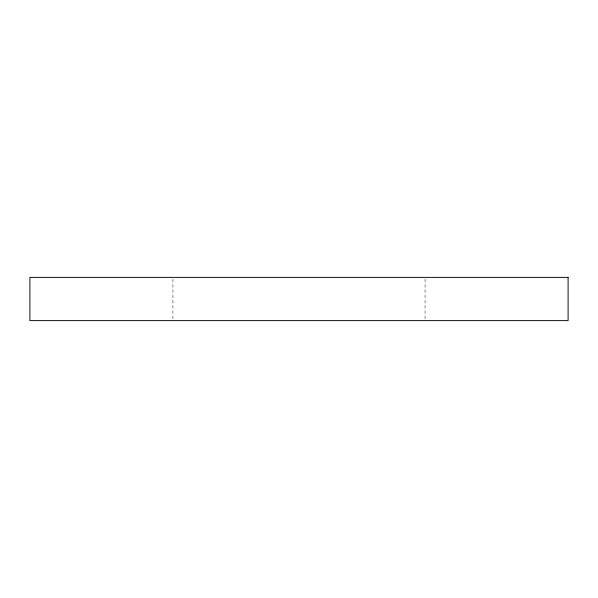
<?xml version="1.0" encoding="UTF-8"?>
<svg xmlns="http://www.w3.org/2000/svg" width="598" height="598" viewBox="0 0 598 598"><rect width="100%" height="100%" fill="white"/><g stroke="black" fill="none" stroke-linecap="round" stroke-linejoin="round"><path stroke-width="0.45" stroke-dasharray="2.99 2.24" d="M425.066 279.214L425.066 318.786M172.934 279.214L172.934 318.786"/><path stroke-width="0.9" d="M568.1 277.375L29.9 277.375L29.9 320.625L568.1 320.625L568.1 277.375"/></g></svg>
